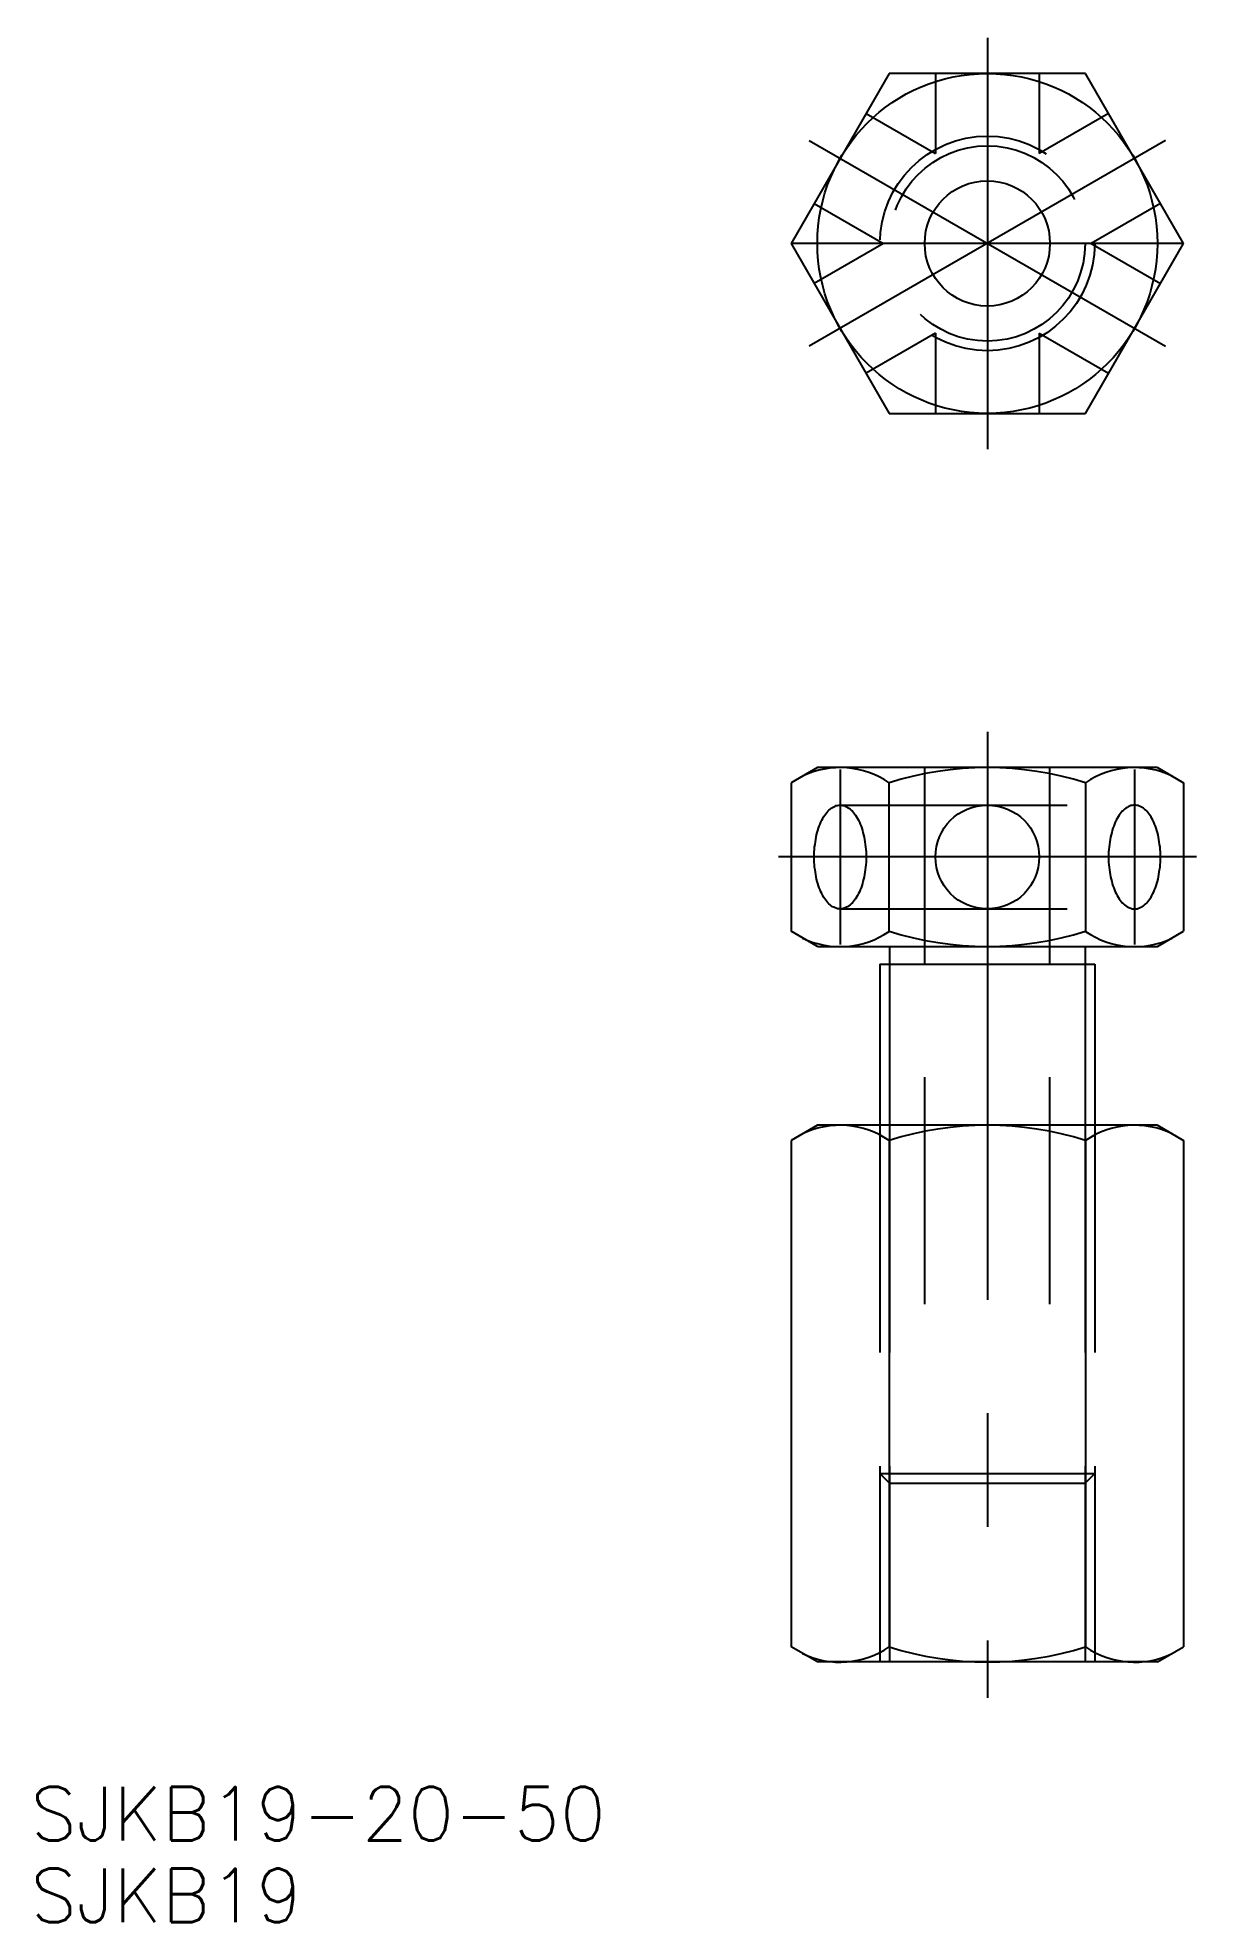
# Model space of a CAD drawing. Extents: x -53 to 12, y -94 to 11.
import ezdxf

# ---------------------------------------------------------------- set-up
doc = ezdxf.new("R2010")
doc.units = 0
doc.linetypes.add('CENTER', pattern=[50.8, 31.75, -6.35, 6.35, -6.35])
doc.linetypes.add('DASHED', pattern=[19.05, 12.7, -6.35])
doc.layers.get('0').update_dxf_attribs({"linetype": 'CONTINUOUS'})
doc.layers.add('CENTER', color=1, linetype='CENTER')
doc.styles.get("Standard").update_dxf_attribs({"font": 'txt.shx', "height": 3, "bigfont": 'bigfont.shx'})

msp = doc.modelspace()

# ---------------------------------------------------------------- linework, layer by layer
at = {"color": 7, "linetype": 'CONTINUOUS'}
for p, q in [((-5.48, 9.5), (-10.97, 0)), ((5.48, 9.5), (-5.48, 9.5)), ((10.97, 0), (5.48, 9.5)), ((-10.97, 0), (-5.48, -9.5)), ((5.48, -9.5), (10.97, 0)), ((-5.48, -9.5), (5.48, -9.5)), ((-9.5, -29.3), (-10.97, -30.15)), ((9.5, -29.3), (-9.5, -29.3)), ((9.5, -29.3), (10.97, -30.15)), ((-10.97, -30.15), (-10.97, -38.45)), ((-5.48, -38.45), (-5.48, -30.15)), ((5.48, -30.15), (5.48, -38.45)), ((10.97, -30.15), (10.97, -38.45)), ((-9.5, -39.3), (-10.97, -38.45)), ((9.5, -39.3), (10.97, -38.45)), ((-9.5, -39.3), (9.5, -39.3)), ((-5.46, -39.3), (-5.46, -40.3)), ((5.46, -39.3), (5.46, -40.3)), ((-6, -40.3), (-6, -49.3)), ((-6, -40.3), (6, -40.3)), ((6, -40.3), (6, -49.3)), ((-9.5, -49.3), (-10.97, -50.15)), ((9.5, -49.3), (-9.5, -49.3)), ((9.5, -49.3), (10.97, -50.15)), ((-10.97, -50.15), (-10.97, -78.45)), ((-5.48, -50.15), (-5.48, -78.45)), ((5.48, -50.15), (5.48, -78.45)), ((10.97, -50.15), (10.97, -78.45)), ((-9.5, -79.3), (-10.97, -78.45)), ((9.5, -79.3), (10.97, -78.45)), ((9.5, -79.3), (-9.5, -79.3))]:
    msp.add_line(p, q, dxfattribs=at)
at = {"color": 3, "linetype": 'DASHED'}
for p, q in [((-2.9, 9.5), (-2.9, 5.02)), ((2.9, 9.5), (2.9, 5.02)), ((-6.78, 7.26), (-2.9, 5.02)), ((6.78, 7.26), (2.9, 5.02)), ((-9.68, 2.24), (-5.8, 0)), ((9.68, 2.24), (5.8, 0)), ((-5.8, 0), (-9.68, -2.24)), ((5.8, 0), (9.68, -2.24)), ((-2.9, -5.02), (-6.78, -7.26)), ((-2.9, -5.02), (-2.9, -9.5)), ((2.9, -5.02), (2.9, -9.5)), ((2.9, -5.02), (6.78, -7.26)), ((-3.5, -59.3), (-3.5, -29.3)), ((3.5, -59.3), (3.5, -29.3)), ((-8.23, -31.4), (8.23, -31.4)), ((-8.23, -37.2), (8.23, -37.2)), ((-6, -49.3), (-6, -79.3)), ((-5.46, -49.3), (-5.46, -79.3)), ((5.46, -49.3), (5.46, -79.3)), ((6, -49.3), (6, -79.3)), ((-5.46, -69.3), (-6, -68.76)), ((-6, -68.76), (6, -68.76)), ((-5.46, -69.3), (5.46, -69.3)), ((6, -68.76), (5.46, -69.3))]:
    msp.add_line(p, q, dxfattribs=at)
at = {"color": 3, "linetype": 'CONTINUOUS'}
for p, q in [((-5.46, -40.3), (-5.46, -49.3)), ((5.46, -40.3), (5.46, -49.3))]:
    msp.add_line(p, q, dxfattribs=at)
at = {"color": 7, "linetype": 'CONTINUOUS'}
for points in [[(-8.23, -31.4, 0), (-8.16, -31.4, 0), (-8.09, -31.42, 0), (-8.01, -31.43, 0), (-7.94, -31.46, 0), (-7.87, -31.49, 0), (-7.81, -31.53, 0), (-7.74, -31.57, 0), (-7.67, -31.62, 0), (-7.61, -31.68, 0), (-7.54, -31.74, 0), (-7.48, -31.81, 0), (-7.42, -31.89, 0), (-7.36, -31.97, 0), (-7.31, -32.06, 0), (-7.25, -32.15, 0), (-7.2, -32.25, 0), (-7.15, -32.35, 0), (-7.11, -32.46, 0), (-7.06, -32.57, 0), (-7.02, -32.69, 0), (-6.98, -32.81, 0), (-6.95, -32.93, 0), (-6.92, -33.06, 0), (-6.89, -33.19, 0), (-6.86, -33.32, 0), (-6.84, -33.46, 0), (-6.82, -33.6, 0), (-6.81, -33.74, 0), (-6.79, -33.88, 0), (-6.78, -34.02, 0), (-6.78, -34.16, 0), (-6.78, -34.3, 0), (-6.78, -34.44, 0), (-6.78, -34.59, 0), (-6.79, -34.73, 0), (-6.81, -34.87, 0), (-6.82, -35.01, 0), (-6.84, -35.14, 0), (-6.86, -35.28, 0), (-6.89, -35.41, 0), (-6.92, -35.54, 0), (-6.95, -35.67, 0), (-6.98, -35.79, 0), (-7.02, -35.91, 0), (-7.06, -36.03, 0), (-7.11, -36.14, 0), (-7.15, -36.25, 0), (-7.2, -36.35, 0), (-7.25, -36.45, 0), (-7.31, -36.54, 0), (-7.36, -36.63, 0), (-7.42, -36.71, 0), (-7.48, -36.79, 0), (-7.54, -36.86, 0), (-7.61, -36.92, 0), (-7.67, -36.98, 0), (-7.74, -37.03, 0), (-7.81, -37.08, 0), (-7.87, -37.11, 0), (-7.94, -37.15, 0), (-8.01, -37.17, 0), (-8.09, -37.19, 0), (-8.16, -37.2, 0), (-8.23, -37.2, 0), (-8.3, -37.2, 0), (-8.37, -37.19, 0), (-8.44, -37.17, 0), (-8.51, -37.15, 0), (-8.58, -37.11, 0), (-8.65, -37.08, 0), (-8.72, -37.03, 0), (-8.78, -36.98, 0), (-8.85, -36.92, 0), (-8.91, -36.86, 0), (-8.97, -36.79, 0), (-9.03, -36.71, 0), (-9.09, -36.63, 0), (-9.15, -36.54, 0), (-9.2, -36.45, 0), (-9.25, -36.35, 0), (-9.3, -36.25, 0), (-9.35, -36.14, 0), (-9.39, -36.03, 0), (-9.43, -35.91, 0), (-9.47, -35.79, 0), (-9.51, -35.67, 0), (-9.54, -35.54, 0), (-9.57, -35.41, 0), (-9.59, -35.28, 0), (-9.61, -35.14, 0), (-9.63, -35.01, 0), (-9.65, -34.87, 0), (-9.66, -34.73, 0), (-9.67, -34.59, 0), (-9.68, -34.44, 0), (-9.68, -34.3, 0), (-9.68, -34.16, 0), (-9.67, -34.02, 0), (-9.66, -33.88, 0), (-9.65, -33.74, 0), (-9.63, -33.6, 0), (-9.61, -33.46, 0), (-9.59, -33.32, 0), (-9.57, -33.19, 0), (-9.54, -33.06, 0), (-9.51, -32.93, 0), (-9.47, -32.81, 0), (-9.43, -32.69, 0), (-9.39, -32.57, 0), (-9.35, -32.46, 0), (-9.3, -32.35, 0), (-9.25, -32.25, 0), (-9.2, -32.15, 0), (-9.15, -32.06, 0), (-9.09, -31.97, 0), (-9.03, -31.89, 0), (-8.97, -31.81, 0), (-8.91, -31.74, 0), (-8.85, -31.68, 0), (-8.78, -31.62, 0), (-8.72, -31.57, 0), (-8.65, -31.53, 0), (-8.58, -31.49, 0), (-8.51, -31.46, 0), (-8.44, -31.43, 0), (-8.37, -31.42, 0), (-8.3, -31.4, 0), (-8.23, -31.4, 0)], [(8.23, -31.4, 0), (8.16, -31.4, 0), (8.09, -31.42, 0), (8.01, -31.43, 0), (7.94, -31.46, 0), (7.87, -31.49, 0), (7.81, -31.53, 0), (7.74, -31.57, 0), (7.67, -31.62, 0), (7.61, -31.68, 0), (7.54, -31.74, 0), (7.48, -31.81, 0), (7.42, -31.89, 0), (7.36, -31.97, 0), (7.31, -32.06, 0), (7.25, -32.15, 0), (7.2, -32.25, 0), (7.15, -32.35, 0), (7.11, -32.46, 0), (7.06, -32.57, 0), (7.02, -32.69, 0), (6.98, -32.81, 0), (6.95, -32.93, 0), (6.92, -33.06, 0), (6.89, -33.19, 0), (6.86, -33.32, 0), (6.84, -33.46, 0), (6.82, -33.6, 0), (6.81, -33.74, 0), (6.79, -33.88, 0), (6.78, -34.02, 0), (6.78, -34.16, 0), (6.78, -34.3, 0), (6.78, -34.44, 0), (6.78, -34.59, 0), (6.79, -34.73, 0), (6.81, -34.87, 0), (6.82, -35.01, 0), (6.84, -35.14, 0), (6.86, -35.28, 0), (6.89, -35.41, 0), (6.92, -35.54, 0), (6.95, -35.67, 0), (6.98, -35.79, 0), (7.02, -35.91, 0), (7.06, -36.03, 0), (7.11, -36.14, 0), (7.15, -36.25, 0), (7.2, -36.35, 0), (7.25, -36.45, 0), (7.31, -36.54, 0), (7.36, -36.63, 0), (7.42, -36.71, 0), (7.48, -36.79, 0), (7.54, -36.86, 0), (7.61, -36.92, 0), (7.67, -36.98, 0), (7.74, -37.03, 0), (7.81, -37.08, 0), (7.87, -37.11, 0), (7.94, -37.15, 0), (8.01, -37.17, 0), (8.09, -37.19, 0), (8.16, -37.2, 0), (8.23, -37.2, 0), (8.3, -37.2, 0), (8.37, -37.19, 0), (8.44, -37.17, 0), (8.51, -37.15, 0), (8.58, -37.11, 0), (8.65, -37.08, 0), (8.72, -37.03, 0), (8.78, -36.98, 0), (8.85, -36.92, 0), (8.91, -36.86, 0), (8.97, -36.79, 0), (9.03, -36.71, 0), (9.09, -36.63, 0), (9.15, -36.54, 0), (9.2, -36.45, 0), (9.25, -36.35, 0), (9.3, -36.25, 0), (9.35, -36.14, 0), (9.39, -36.03, 0), (9.43, -35.91, 0), (9.47, -35.79, 0), (9.51, -35.67, 0), (9.54, -35.54, 0), (9.57, -35.41, 0), (9.59, -35.28, 0), (9.61, -35.14, 0), (9.63, -35.01, 0), (9.65, -34.87, 0), (9.66, -34.73, 0), (9.67, -34.59, 0), (9.68, -34.44, 0), (9.68, -34.3, 0), (9.68, -34.16, 0), (9.67, -34.02, 0), (9.66, -33.88, 0), (9.65, -33.74, 0), (9.63, -33.6, 0), (9.61, -33.46, 0), (9.59, -33.32, 0), (9.57, -33.19, 0), (9.54, -33.06, 0), (9.51, -32.93, 0), (9.47, -32.81, 0), (9.43, -32.69, 0), (9.39, -32.57, 0), (9.35, -32.46, 0), (9.3, -32.35, 0), (9.25, -32.25, 0), (9.2, -32.15, 0), (9.15, -32.06, 0), (9.09, -31.97, 0), (9.03, -31.89, 0), (8.97, -31.81, 0), (8.91, -31.74, 0), (8.85, -31.68, 0), (8.78, -31.62, 0), (8.72, -31.57, 0), (8.65, -31.53, 0), (8.58, -31.49, 0), (8.51, -31.46, 0), (8.44, -31.43, 0), (8.37, -31.42, 0), (8.3, -31.4, 0), (8.23, -31.4, 0)]]:
    msp.add_polyline3d(points, dxfattribs=at)
for centre, radius in [((0, 0), 9.5), ((0, 0), 3.5), ((0, -34.3), 2.9)]:
    msp.add_circle(centre, radius, dxfattribs=at)
at = {"color": 3, "linetype": 'DASHED'}
for radius in [6, 5.46]:
    msp.add_circle((0, 0), radius, dxfattribs=at)
at = {"color": 7, "linetype": 'CONTINUOUS'}
for centre, radius, start, end in [((-8.23, -34.16), 4.86, 55.6158, 115.6158), ((0, -47.45), 18.15, 72.412, 107.588), ((8.23, -34.16), 4.86, 64.3842, 124.3842), ((-8.23, -34.45), 4.86, 244.3842, 304.3842), ((0, -21.15), 18.15, 252.412, 287.588), ((8.23, -34.45), 4.86, 235.6158, 295.6158), ((-8.23, -54.16), 4.86, 55.6158, 115.6158), ((0, -67.45), 18.15, 72.412, 107.588), ((8.23, -54.16), 4.86, 64.3842, 124.3842), ((-8.23, -74.45), 4.86, 244.3842, 304.3842), ((0, -61.15), 18.15, 252.412, 287.588), ((8.23, -74.45), 4.86, 235.6158, 295.6158)]:
    msp.add_arc(centre, radius, start, end, dxfattribs=at)
at = {"layer": 'CENTER', "color": 1, "linetype": 'CENTER'}
for p, q in [((0, 11.5), (0, -11.5)), ((9.96, 5.75), (-9.96, -5.75)), ((-9.96, 5.75), (9.96, -5.75)), ((10.97, 0), (-10.97, 0)), ((0, -27.3), (0, -81.3)), ((-8.23, -29.4), (-8.23, -39.2)), ((8.23, -29.4), (8.23, -39.2)), ((11.68, -34.3), (-11.68, -34.3))]:
    msp.add_line(p, q, dxfattribs=at)

# ---------------------------------------------------------------- texts
at = {"color": 7, "linetype": 'CONTINUOUS'}
for s, p in [('SJKB19-20-50', (-53.46, -89.28)), ('SJKB19', (-53.46, -93.85))]:
    msp.add_text(s, height=3, dxfattribs=at).set_placement(p)

doc.saveas('drawing.dxf')
